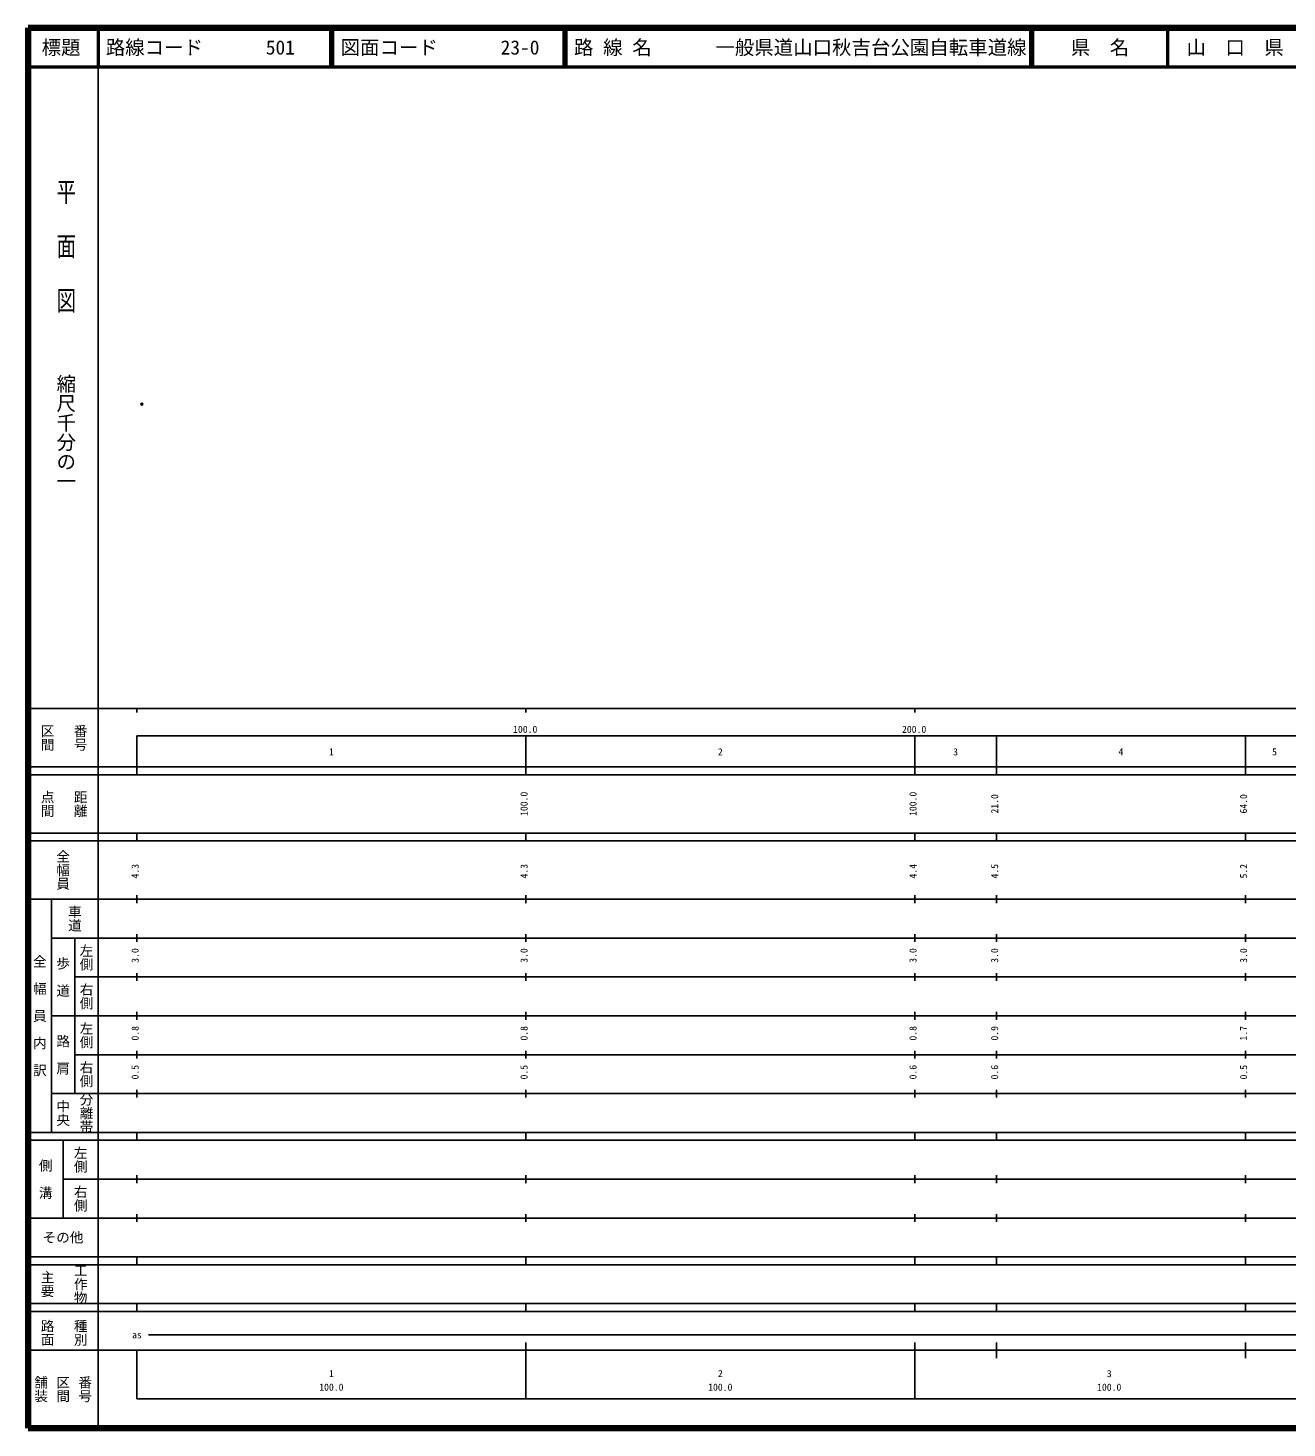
# Model space of a CAD drawing. Units: millimetres on the paper. Extents: x 40 to 680, y 20 to 380.
# Drawn here: x 40 to 363.7, y 20 to 380 of the extents above; entities that cross this region are included whole.
import ezdxf
from ezdxf.enums import TextEntityAlignment as Align

# ---------------------------------------------------------------- set-up
doc = ezdxf.new("R2010")
doc.units = ezdxf.units.MM
doc.header["$PDMODE"] = 32
doc.header["$PDSIZE"] = 0.5
doc.layers.add('M-OTRS', color=6, linetype='Continuous')
doc.layers.add('M-TTL-TXT', color=7, linetype='Continuous')
for name, color, linetype, lineweight in [('M-TTL', 2, 'Continuous', 140), ('M-TTL-BAND', 7, 'Continuous', 25), ('M-TTL-LINE', 7, 'Continuous', 50)]:
    doc.layers.add(name, color=color, linetype=linetype, lineweight=lineweight)
doc.styles.add('@ＭＳ ゴシック', font='')
doc.styles.add('ＭＳ ゴシック', font='')
doc.styles.get('@ＭＳ ゴシック').set_extended_font_data('@MS Gothic')
doc.styles.get('ＭＳ ゴシック').set_extended_font_data('MS Gothic')

msp = doc.modelspace()

# ---------------------------------------------------------------- linework, layer by layer
at = {"layer": 'M-OTRS'}
msp.add_point((69.299, 283.27), dxfattribs=at)
at = {"layer": 'M-TTL'}
for p, q in [((40, 380), (40, 20)), ((680, 380), (40, 380)), ((40, 20), (680, 20))]:
    msp.add_line(p, q, dxfattribs=at)
at = {"layer": 'M-TTL-BAND'}
for p, q in [((58, 370), (58, 20)), ((40, 205), (579, 205)), ((68, 205), (68, 204)), ((168, 205), (168, 204)), ((268, 205), (268, 204)), ((68, 198), (579, 198)), ((68, 198), (68, 188)), ((168, 188), (168, 198)), ((268, 188), (268, 198)), ((289, 188), (289, 198)), ((353, 188), (353, 198)), ((40, 190), (579, 190)), ((40, 188), (579, 188)), ((40, 173), (579, 173)), ((68, 171), (68, 173)), ((168, 171), (168, 173)), ((268, 171), (268, 173)), ((289, 171), (289, 173)), ((353, 171), (353, 173)), ((40, 171), (579, 171)), ((40, 156), (579, 156)), ((46, 96), (46, 156)), ((68, 155), (68, 157)), ((168, 155), (168, 157)), ((268, 155), (268, 157)), ((289, 155), (289, 157)), ((353, 155), (353, 157)), ((46, 146), (579, 146)), ((52, 146), (52, 106)), ((68, 145), (68, 147)), ((168, 145), (168, 147)), ((268, 145), (268, 147)), ((289, 145), (289, 147)), ((353, 145), (353, 147)), ((68, 135), (68, 137)), ((168, 135), (168, 137)), ((268, 135), (268, 137)), ((289, 135), (289, 137)), ((353, 135), (353, 137)), ((52, 136), (579, 136)), ((46, 126), (579, 126)), ((68, 125), (68, 127)), ((168, 125), (168, 127)), ((268, 125), (268, 127)), ((289, 125), (289, 127)), ((353, 125), (353, 127)), ((52, 116), (579, 116)), ((68, 115), (68, 117)), ((168, 115), (168, 117)), ((268, 115), (268, 117)), ((289, 115), (289, 117)), ((353, 115), (353, 117)), ((46, 106), (579, 106)), ((68, 105), (68, 107)), ((168, 105), (168, 107)), ((268, 105), (268, 107)), ((289, 105), (289, 107)), ((353, 105), (353, 107)), ((40, 96), (579, 96)), ((40, 94), (579, 94)), ((49, 94), (49, 74)), ((68, 94), (68, 96)), ((168, 94), (168, 96)), ((268, 94), (268, 96)), ((289, 94), (289, 96)), ((353, 94), (353, 96)), ((49, 84), (579, 84)), ((68, 83), (68, 85)), ((168, 83), (168, 85)), ((268, 83), (268, 85)), ((289, 83), (289, 85)), ((353, 83), (353, 85)), ((40, 74), (579, 74)), ((68, 73), (68, 75)), ((168, 73), (168, 75)), ((268, 73), (268, 75)), ((289, 73), (289, 75)), ((353, 73), (353, 75)), ((40, 64), (579, 64)), ((40, 62), (579, 62)), ((68, 62), (68, 64)), ((168, 62), (168, 64)), ((268, 62), (268, 64)), ((289, 62), (289, 64)), ((353, 62), (353, 64)), ((40, 52), (579, 52)), ((68, 50), (68, 52)), ((168, 50), (168, 52)), ((268, 50), (268, 52)), ((289, 50), (289, 52)), ((353, 50), (353, 52)), ((40, 50), (579, 50)), ((71, 44), (542, 44)), ((40, 40), (579, 40)), ((68, 40), (68, 27.5)), ((168, 27.5), (168, 42)), ((268, 27.5), (268, 42)), ((289, 38), (289, 42)), ((353, 38), (353, 42)), ((68, 27.5), (579, 27.5))]:
    msp.add_line(p, q, dxfattribs=at)
at = {"layer": 'M-TTL-LINE'}
for p, q in [((58, 380), (58, 370)), ((117.75, 380), (117.75, 370)), ((118.25, 380), (118.25, 370)), ((177.75, 380), (177.75, 370)), ((178.25, 380), (178.25, 370)), ((297.75, 380), (297.75, 370)), ((298.25, 380), (298.25, 370)), ((333, 380), (333, 370)), ((40, 370), (680, 370))]:
    msp.add_line(p, q, dxfattribs=at)

# ---------------------------------------------------------------- texts
at = {"layer": 'M-TTL-BAND', "style": '@ＭＳ ゴシック', "width": 1.4}
msp.add_text('平  面  図', height=3.666, rotation=270, dxfattribs=at).set_placement((49.777, 306.475), align=Align.MIDDLE_RIGHT)
at = {"layer": 'M-TTL-BAND', "style": '@ＭＳ ゴシック'}
msp.add_text('縮尺千分の一', height=3.666, rotation=270, dxfattribs=at).set_placement((49.777, 261.03), align=Align.MIDDLE_RIGHT)
for s, p in [('区間', (45, 197.5)), ('番号', (53.5, 197.5)), ('点間', (45, 180.5)), ('距離', (53.5, 180.5)), ('全幅員', (49, 163.5)), ('車道', (52, 151)), ('左側', (55, 141)), ('全\u3000幅\u3000員\u3000内\u3000訳', (43, 126)), ('歩\u3000道', (49, 136)), ('右側', (55, 131)), ('左側', (55, 121)), ('路\u3000肩', (49, 116)), ('右側', (55, 111)), ('分離帯', (55, 101)), ('中央', (49, 101)), ('左側', (53.5, 89)), ('側\u3000溝', (44.5, 84)), ('右側', (53.5, 79)), ('工作物', (53.5, 57)), ('主要', (45, 57)), ('路面', (45, 44.5)), ('種別', (53.5, 44.5)), ('舗装', (43.333, 30)), ('区間', (49, 30)), ('番号', (54.667, 30))]:
    msp.add_text(s, height=2.566, rotation=270, dxfattribs=at).set_placement(p, align=Align.MIDDLE_CENTER)
at = {"layer": 'M-TTL-BAND', "style": 'ＭＳ ゴシック'}
for s, p in [('100.0', (167.844, 198.195)), ('200.0', (267.844, 198.195)), ('1', (118, 192.405)), ('2', (218, 192.405)), ('3', (278.5, 192.405)), ('4', (321, 192.405)), ('5', (360.5, 192.405)), ('as', (68, 42.5)), ('1', (118, 32.523)), ('2', (218, 32.523)), ('3', (318, 32.523)), ('100.0', (118, 29.033)), ('100.0', (218, 29.033)), ('100.0', (318, 29.033))]:
    msp.add_text(s, height=1.833, dxfattribs=at).set_placement(p, align=Align.BOTTOM_CENTER)
for s, p in [('100.0', (169, 180.5)), ('100.0', (269, 180.5)), ('21.0', (290, 180.5)), ('64.0', (354, 180.5)), ('4.3', (69, 163.174)), ('4.3', (169, 163.174)), ('4.4', (269, 163.174)), ('4.5', (290, 163.174)), ('5.2', (354, 163.174)), ('3.0', (69, 141.5)), ('3.0', (169, 141.5)), ('3.0', (269, 141.5)), ('3.0', (290, 141.5)), ('3.0', (354, 141.5)), ('0.8', (69, 121.5)), ('0.8', (169, 121.5)), ('0.8', (269, 121.5)), ('0.9', (290, 121.5)), ('1.7', (354, 121.5)), ('0.5', (69, 111.5)), ('0.5', (169, 111.5)), ('0.6', (269, 111.5)), ('0.6', (290, 111.5)), ('0.5', (354, 111.5))]:
    msp.add_text(s, height=1.833, rotation=90, dxfattribs=at).set_placement(p, align=Align.BOTTOM_CENTER)
msp.add_text('その他', height=2.566, dxfattribs=at).set_placement((49, 69), align=Align.MIDDLE_CENTER)
at = {"layer": 'M-TTL-TXT', "style": 'ＭＳ ゴシック'}
for s, p in [('標題', (48.5, 375)), ('県\u3000名', (315.625, 375)), ('山\u3000口\u3000県', (350.375, 375))]:
    msp.add_text(s, height=3.666, dxfattribs=at).set_placement(p, align=Align.MIDDLE_CENTER)
for s, p in [('路線コード', (60, 375)), ('501', (101.142, 375)), ('図面コード', (120.38, 375)), ('23-0', (161.521, 375)), ('路 線 名', (180.38, 375)), ('一般県道山口秋吉台公園自転車道線', (216.734, 375))]:
    msp.add_text(s, height=3.666, dxfattribs=at).set_placement(p, align=Align.MIDDLE_LEFT)

doc.saveas('drawing.dxf')
